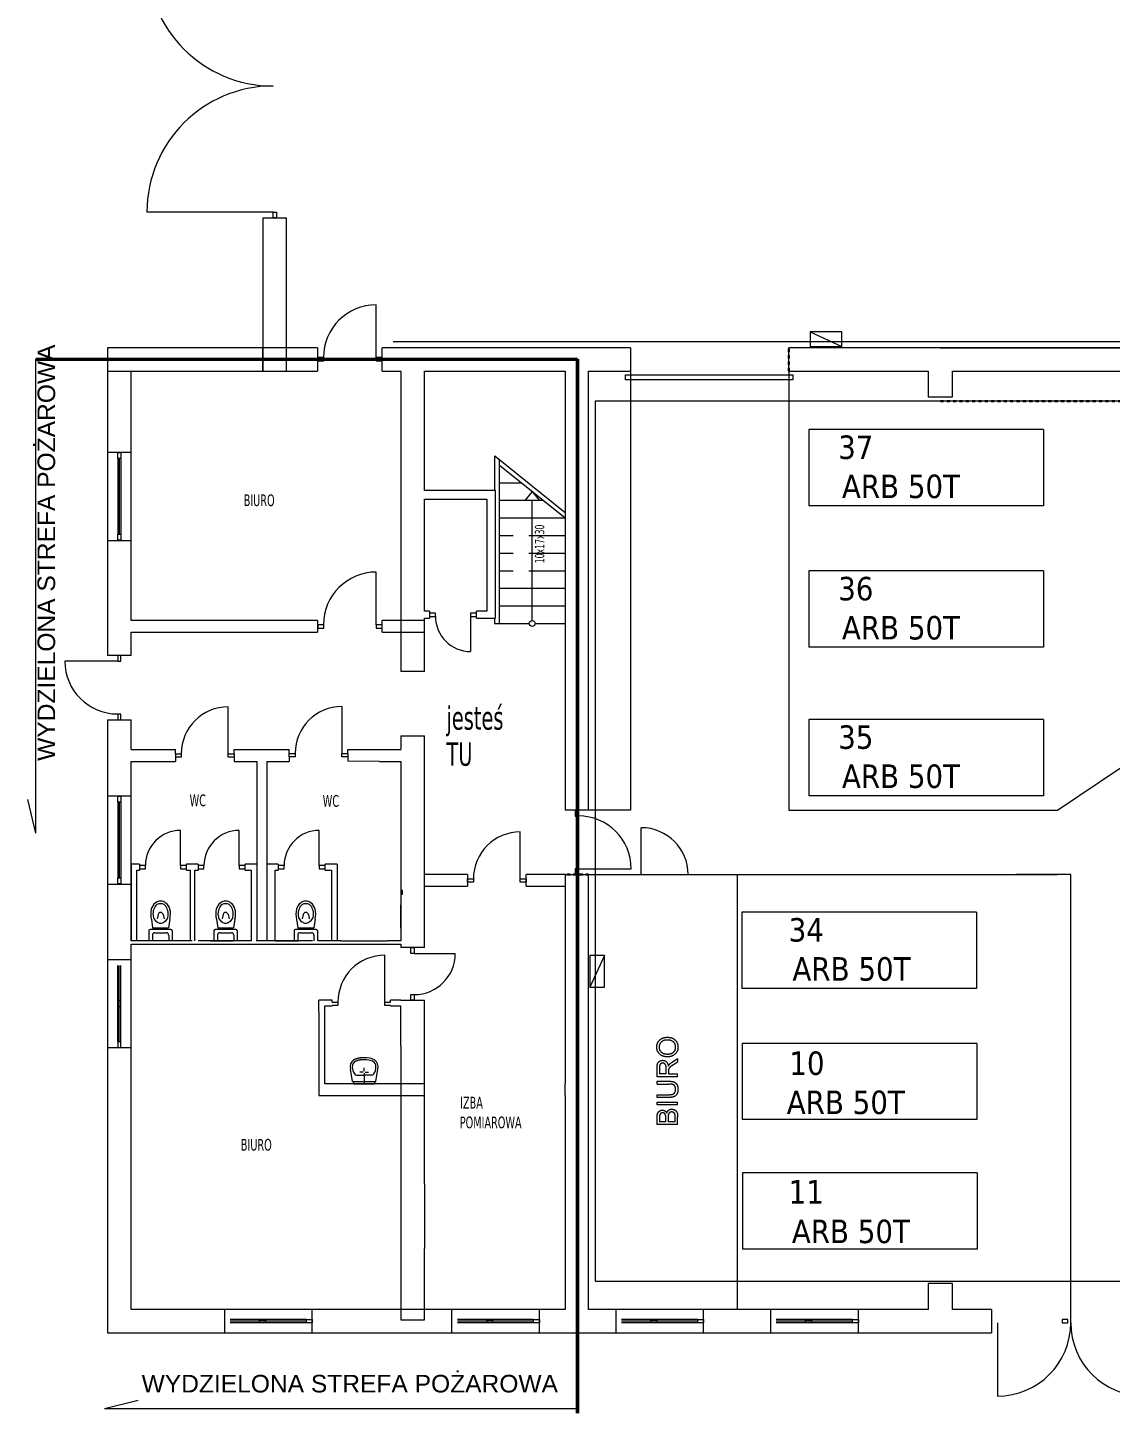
# Model space of a CAD drawing. Header units: millimetres. Extents: x 0 to 134522, y -47271 to 15049.
# Drawn here: x 53461 to 71924, y -47271 to -23643 of the extents above; entities that cross this region are included whole.
import ezdxf

# ---------------------------------------------------------------- set-up
doc = ezdxf.new("R2010")
doc.units = ezdxf.units.MM
doc.header["$MEASUREMENT"] = 0
doc.linetypes.add('DASHED', pattern=[6, 3, -3])
doc.layers.add('Layer0000', color=7, linetype='Continuous', lineweight=20)

msp = doc.modelspace()

# ---------------------------------------------------------------- linework, layer by layer
at = {"layer": 'Layer0000', "color": 7, "linetype": 'Continuous', "lineweight": 20}
for p, q in [((57645, -26787), (55495, -26787)), ((57473, -26887), (57873, -26887)), ((57473, -26887), (57473, -29100)), ((57645, -26887), (57645, -26787)), ((57645, -26787), (57701, -26787)), ((57701, -26887), (57645, -26887)), ((57701, -26787), (57701, -26887)), ((57873, -29100), (57873, -26887)), ((59405, -29296), (59405, -28368)), ((57473, -29100), (54823, -29100)), ((54823, -29100), (54823, -29500)), ((57473, -29100), (54823, -29100)), ((54823, -29100), (54823, -29500)), ((57873, -29100), (57473, -29100)), ((57473, -29100), (57473, -29500)), ((57473, -29500), (57473, -29100)), ((57873, -29500), (57873, -29100)), ((58405, -29100), (57873, -29100)), ((58405, -29100), (58405, -29500)), ((58508, -29268), (58408, -29268)), ((58408, -29268), (58408, -29324)), ((58508, -29324), (58508, -29268)), ((59505, -29268), (59405, -29268)), ((59405, -29268), (59405, -29324)), ((63739, -29100), (59505, -29100)), ((59505, -29500), (59505, -29100)), ((59505, -29324), (59505, -29268)), ((63739, -29100), (63739, -29500)), ((66439, -29500), (66439, -29100)), ((91118, -29100), (66439, -29100)), ((54823, -29500), (54823, -30887)), ((54823, -29500), (57473, -29500)), ((55223, -30887), (55223, -29500)), ((55223, -29500), (57473, -29500)), ((57473, -29500), (57873, -29500)), ((57473, -29500), (58405, -29500)), ((58408, -29324), (58508, -29324)), ((59405, -29324), (59505, -29324)), ((59505, -29500), (59825, -29500)), ((59825, -29500), (59825, -33753)), ((60225, -31533), (60225, -29500)), ((60225, -29500), (62625, -29500)), ((62625, -29500), (62625, -36985)), ((63025, -36985), (63025, -29500)), ((63025, -29500), (63739, -29500)), ((66439, -29500), (68815, -29500)), ((68815, -29500), (68815, -29940)), ((69235, -29940), (69235, -29500)), ((69235, -29500), (74815, -29500)), ((63658, -29562), (66511, -29562)), ((63658, -29645), (63658, -29562)), ((66511, -29645), (63658, -29645)), ((66511, -29562), (66511, -29645)), ((68815, -29940), (69235, -29940)), ((55223, -30887), (54823, -30887)), ((54823, -30887), (54823, -32387)), ((54995, -30987, 600), (54995, -30887, 600)), ((54995, -30887, 600), (55051, -30887, 600)), ((55051, -30887, 600), (55051, -30987, 600)), ((55223, -32387), (55223, -30887)), ((61425, -30945), (62625, -31909)), ((61425, -31533), (61425, -30945)), ((55051, -30987, 600), (54995, -30987, 600)), ((54995, -30987, 600), (54995, -32287, 600)), ((55023, -30987, 600), (55023, -32287, 600)), ((55051, -30987, 600), (55051, -32287, 600)), ((61505, -33802), (61505, -31009)), ((61505, -31102), (62625, -32002)), ((61505, -31402), (61878, -31402)), ((61290, -31533), (60225, -31533)), ((61440, -31533), (61290, -31533)), ((61440, -33593), (61440, -31533)), ((62065, -31552), (61944, -31702)), ((62065, -31552), (62185, -31702)), ((60225, -31683), (61290, -31683)), ((60225, -33593), (60225, -31683)), ((61290, -31683), (61290, -33593)), ((61505, -31702), (62252, -31702)), ((62065, -33752), (62065, -31702)), ((61505, -32002), (62065, -32002)), ((62005, -32002), (62625, -32002)), ((54995, -32382, 600), (54995, -32282, 600)), ((54995, -32282, 600), (55051, -32282, 600)), ((55051, -32282, 600), (55051, -32382, 600)), ((61505, -32302), (61738, -32302)), ((62005, -32302), (62625, -32302)), ((54823, -32387), (55223, -32387)), ((54823, -32387), (54823, -34346)), ((55051, -32382, 600), (54995, -32382, 600)), ((55223, -33753), (55223, -32387)), ((61505, -32602), (61738, -32602)), ((62005, -32602), (62625, -32602)), ((59405, -33825), (59405, -32925)), ((61505, -32902), (61738, -32902)), ((62005, -32902), (62625, -32902)), ((61505, -33202), (62625, -33202)), ((61505, -33502), (62625, -33502)), ((58405, -33753), (55223, -33753)), ((58405, -33753), (58405, -33953)), ((59505, -33953), (59505, -33753)), ((59825, -33753), (59505, -33753)), ((59825, -33753), (59825, -33953)), ((60225, -33753), (59825, -33753)), ((60315, -33593), (60225, -33593)), ((60225, -33713), (60315, -33713)), ((60225, -33753), (60225, -33713)), ((60225, -33953), (60225, -33753)), ((60225, -33953), (60225, -33753)), ((60315, -33593), (60315, -33713)), ((60415, -33625), (60315, -33625)), ((60315, -33625), (60315, -33681)), ((60315, -33681), (60415, -33681)), ((60415, -33681), (60415, -33625)), ((61115, -33625), (61015, -33625)), ((61015, -33625), (61015, -33681)), ((61015, -33681), (61015, -34281)), ((61015, -33681), (61115, -33681)), ((61115, -33713), (61115, -33593)), ((61290, -33593), (61115, -33593)), ((61115, -33681), (61115, -33625)), ((61115, -33713), (61440, -33713)), ((61425, -33802), (61425, -33713)), ((61440, -33713), (61440, -33593)), ((55223, -33953), (58405, -33953)), ((55223, -34346), (55223, -33953)), ((58508, -33825), (58408, -33825)), ((58408, -33825), (58408, -33881)), ((58408, -33881), (58508, -33881)), ((58508, -33881), (58508, -33825)), ((59505, -33825), (59405, -33825)), ((59405, -33825), (59405, -33881)), ((59405, -33881), (59505, -33881)), ((59505, -33881), (59505, -33825)), ((59505, -33953), (59825, -33953)), ((59825, -33953), (60225, -33953)), ((59825, -33953), (59825, -34619)), ((60225, -34619), (60225, -33953)), ((61421, -33802), (61581, -33802)), ((61505, -33802), (62015, -33802)), ((62115, -33802), (62625, -33802)), ((54995, -34446), (54095, -34446)), ((55223, -34346), (54823, -34346)), ((54995, -34346), (54995, -34446)), ((55051, -34346), (54995, -34346)), ((54995, -34446), (55051, -34446)), ((55051, -34446), (55051, -34346)), ((60225, -34619), (59825, -34619)), ((54995, -35347), (54995, -35447)), ((55051, -35347), (54995, -35347)), ((55051, -35447), (55051, -35347)), ((56880, -36024), (56880, -35224)), ((58821, -36018), (58821, -35218)), ((54823, -35446), (55223, -35446)), ((54823, -35446), (54823, -36748)), ((54995, -35447), (55051, -35447)), ((55223, -35954), (55223, -35446)), ((59825, -35719), (60225, -35719)), ((59825, -35719), (59825, -35954)), ((60225, -37243), (60225, -35719)), ((55223, -35954), (55980, -35954)), ((55980, -36024), (55980, -35954)), ((55980, -36024), (56080, -36024)), ((55980, -36024), (55980, -36154)), ((56080, -36080), (55980, -36080)), ((56080, -36024), (56080, -36080)), ((56879, -36080), (56879, -36024)), ((56879, -36024), (56979, -36024)), ((56979, -36080), (56879, -36080)), ((56979, -36024), (56979, -35954)), ((56979, -35954), (57921, -35954)), ((56979, -36024), (56979, -36154)), ((57921, -36018), (57921, -35950)), ((57921, -36018), (58021, -36018)), ((57921, -36074), (57921, -36018)), ((58021, -36074), (57921, -36074)), ((57921, -36074), (57921, -36150)), ((57921, -36150), (57921, -36154)), ((58021, -36018), (58021, -36074)), ((58820, -36074), (58820, -36018)), ((58820, -36018), (58920, -36018)), ((58920, -36074), (58820, -36074)), ((58920, -36018), (58920, -35950)), ((58920, -35950), (59459, -35954)), ((58920, -36018), (58920, -36074)), ((58920, -36074), (58920, -36150)), ((59459, -36154), (58920, -36150)), ((59459, -35954), (59825, -35954)), ((55223, -36748), (55223, -36154)), ((55223, -36154), (55980, -36154)), ((56979, -36154), (57373, -36154)), ((57373, -37909), (57373, -36154)), ((57541, -36154), (57541, -39213)), ((57541, -36154), (57921, -36154)), ((59459, -36154), (59825, -36154)), ((59825, -36154), (59825, -37243)), ((55223, -36748), (54823, -36748)), ((54823, -36748), (54823, -38248)), ((54995, -36848, 600), (54995, -36748, 600)), ((54995, -36748, 600), (55051, -36748, 600)), ((55051, -36848, 600), (54995, -36848, 600)), ((54995, -36848, 600), (54995, -38148, 600)), ((55023, -36848, 600), (55023, -38148, 600)), ((55051, -36748, 600), (55051, -36848, 600)), ((55051, -36848, 600), (55051, -38148, 600)), ((55223, -38248), (55223, -36748)), ((63025, -36985), (62625, -36985)), ((62853, -36986), (62797, -36986)), ((62797, -36986), (62797, -37086)), ((62797, -37086), (62853, -37086)), ((62853, -37086), (62853, -36986)), ((56067, -37931), (56067, -37331)), ((57067, -37931), (57067, -37331)), ((58434, -37931), (58434, -37331)), ((59825, -37243), (59825, -38143)), ((60225, -38143), (60225, -37243)), ((63925, -38085), (63925, -37285)), ((61862, -38157), (61862, -37357)), ((55223, -37909), (55223, -39213)), ((55323, -37909), (55223, -37909)), ((55367, -37909), (55323, -37909)), ((55323, -38009), (55367, -38009)), ((55323, -39213), (55323, -38009)), ((55367, -37909), (55367, -38009)), ((55467, -37931), (55367, -37931)), ((55367, -37931), (55367, -37987)), ((55367, -37987), (55467, -37987)), ((55467, -37987), (55467, -37931)), ((56167, -37931), (56067, -37931)), ((56067, -37931), (56067, -37987)), ((56067, -37987), (56167, -37987)), ((56167, -38009), (56167, -37909)), ((56367, -37909), (56167, -37909)), ((56167, -37987), (56167, -37931)), ((56167, -38009), (56233, -38009)), ((56233, -38009), (56233, -39213)), ((56313, -38009), (56367, -38009)), ((56313, -39213), (56313, -38009)), ((56367, -37909), (56367, -38009)), ((56467, -37931), (56367, -37931)), ((56367, -37931), (56367, -37987)), ((56367, -37987), (56467, -37987)), ((56467, -37987), (56467, -37931)), ((57167, -37931), (57067, -37931)), ((57067, -37931), (57067, -37987)), ((57067, -37987), (57167, -37987)), ((57167, -38009), (57167, -37909)), ((57273, -37909), (57167, -37909)), ((57167, -37987), (57167, -37931)), ((57167, -38009), (57273, -38009)), ((57373, -37909), (57273, -37909)), ((57273, -38009), (57273, -39213)), ((57373, -38358), (57373, -37909)), ((57734, -37909), (57541, -37909)), ((57680, -38009), (57734, -38009)), ((57680, -39213), (57680, -38009)), ((57734, -37909), (57734, -38009)), ((57834, -37931), (57734, -37931)), ((57734, -37931), (57734, -37987)), ((57734, -37987), (57834, -37987)), ((57834, -37987), (57834, -37931)), ((58534, -37931), (58434, -37931)), ((58434, -37931), (58434, -37987)), ((58434, -37987), (58534, -37987)), ((58534, -38009), (58534, -37909)), ((58640, -37909), (58534, -37909)), ((58534, -37987), (58534, -37931)), ((58534, -38009), (58640, -38009)), ((58740, -37909), (58640, -37909)), ((58640, -38009), (58640, -39213)), ((58740, -37909), (58740, -39213)), ((62853, -37985), (62797, -37985)), ((62797, -37985), (62797, -38085)), ((62853, -37985), (63753, -37985)), ((62853, -38085), (62853, -37985)), ((54823, -38248), (55223, -38248)), ((54823, -38248), (54823, -39536)), ((54995, -38242, 600), (54995, -38142, 600)), ((54995, -38142, 600), (55051, -38142, 600)), ((55051, -38242, 600), (54995, -38242, 600)), ((55051, -38142, 600), (55051, -38242, 600)), ((55223, -39213), (55223, -38248)), ((59825, -38143), (59825, -38358)), ((60962, -38085), (60225, -38085)), ((60225, -39331), (60225, -38143)), ((60962, -38085), (60962, -38285)), ((60962, -38157), (61062, -38157)), ((60962, -38213), (60962, -38157)), ((61062, -38213), (60962, -38213)), ((61062, -38157), (61062, -38213)), ((61861, -38157), (61961, -38157)), ((61861, -38213), (61861, -38157)), ((61961, -38213), (61861, -38213)), ((61961, -38157), (61961, -38213)), ((61962, -38285), (61962, -38085)), ((62625, -38085), (61962, -38085)), ((62625, -38085), (63025, -38085)), ((62625, -38085), (62625, -41653)), ((62797, -38085), (62853, -38085)), ((63025, -38085), (63925, -38085)), ((63025, -45500), (63025, -38085)), ((63025, -45500), (63025, -38085)), ((64725, -38085), (65558, -38085)), ((65558, -38085), (65558, -45500)), ((57373, -38418), (57373, -38358)), ((57373, -39213), (57373, -38418)), ((59825, -38358), (59825, -38418)), ((59852, -38358), (59825, -38358)), ((59825, -38418), (59852, -38418)), ((59825, -38418), (59825, -39213)), ((59852, -38418), (59852, -38358)), ((60225, -38285), (60962, -38285)), ((61962, -38285), (62625, -38285)), ((59825, -38997), (59825, -38599)), ((55569, -38844), (55591, -38992)), ((55683, -38765), (55667, -38838)), ((55771, -38765), (55786, -38838)), ((55885, -38844), (55862, -38992)), ((56678, -38844), (56701, -38992)), ((56792, -38765), (56777, -38838)), ((56880, -38765), (56896, -38838)), ((56994, -38844), (56972, -38992)), ((58045, -38844), (58068, -38992)), ((58159, -38765), (58143, -38838)), ((58247, -38765), (58263, -38838)), ((58361, -38844), (58338, -38992)), ((56266, -39213), (55223, -39213)), ((55528, -39044), (55528, -39213)), ((55903, -39022), (55550, -39022)), ((55589, -39118), (55588, -39213)), ((55591, -38992), (55862, -38992)), ((55626, -39078), (55634, -39078)), ((55634, -39078), (55819, -39078)), ((55827, -39078), (55819, -39078)), ((55865, -39118), (55865, -39213)), ((55926, -39044), (55926, -39213)), ((57276, -39213), (56366, -39213)), ((56570, -39213), (56968, -39213)), ((56637, -39044), (56637, -39213)), ((57013, -39022), (56660, -39022)), ((56698, -39118), (56698, -39213)), ((56701, -38992), (56972, -38992)), ((56735, -39078), (56744, -39078)), ((56744, -39078), (56929, -39078)), ((56937, -39078), (56929, -39078)), ((56974, -39118), (56974, -39213)), ((57035, -39044), (57035, -39213)), ((58316, -39213), (57356, -39213)), ((57680, -39213), (58078, -39213)), ((58004, -39044), (58004, -39213)), ((58379, -39022), (58027, -39022)), ((58065, -39118), (58065, -39213)), ((58068, -38992), (58338, -38992)), ((58102, -39078), (58110, -39078)), ((58110, -39078), (58296, -39078)), ((58304, -39078), (58296, -39078)), ((58341, -39118), (58341, -39213)), ((58402, -39044), (58402, -39213)), ((58798, -39213), (58416, -39213)), ((58798, -39213), (59598, -39213)), ((59029, -39213), (59198, -39213)), ((59825, -39213), (59598, -39213)), ((55223, -39536), (55223, -39273)), ((55223, -39273), (58798, -39273)), ((58798, -39273), (59598, -39273)), ((59598, -39273), (59825, -39273)), ((59825, -39273), (59825, -39331)), ((60225, -39331), (59825, -39331)), ((59997, -39431), (59997, -39331)), ((59997, -39331), (60053, -39331)), ((60053, -39431), (59997, -39431)), ((60053, -39331), (60053, -39431)), ((60053, -39431), (60753, -39431)), ((55223, -39536), (54823, -39536)), ((54823, -39536), (54823, -41036)), ((54995, -40936, 600), (54995, -39636, 600)), ((55023, -40936, 600), (55023, -39636, 600)), ((55051, -40936, 600), (55051, -39636, 600)), ((55223, -41036), (55223, -39536)), ((59551, -40260), (59551, -39460)), ((59997, -40228), (59997, -40128)), ((59997, -40128), (60053, -40128)), ((60053, -40128), (60053, -40228)), ((55051, -40236, 600), (54995, -40236, 600)), ((54995, -40236, 600), (54995, -40336, 600)), ((54995, -40336, 600), (55051, -40336, 600)), ((55051, -40336, 600), (55051, -40236, 600)), ((58426, -40424), (58426, -40228)), ((58651, -40228), (58426, -40228)), ((58526, -40424), (58526, -40324)), ((58526, -40324), (58651, -40324)), ((58651, -40260), (58651, -40228)), ((58651, -40260), (58751, -40260)), ((58751, -40316), (58651, -40316)), ((58651, -40316), (58651, -40324)), ((58751, -40260), (58751, -40316)), ((59550, -40316), (59550, -40260)), ((59550, -40260), (59650, -40260)), ((59650, -40316), (59550, -40316)), ((59650, -40260), (59650, -40228)), ((59825, -40228), (59650, -40228)), ((59650, -40316), (59650, -40324)), ((59650, -40324), (59825, -40324)), ((59825, -40228), (60225, -40228)), ((59825, -41007), (59825, -40324)), ((60053, -40228), (59997, -40228)), ((60225, -41007), (60225, -40228)), ((58426, -40424), (58426, -41653)), ((58526, -41653), (58526, -40424)), ((54823, -41036), (55223, -41036)), ((54823, -41036), (54823, -45900)), ((55051, -40936, 600), (54995, -40936, 600)), ((54995, -40936, 600), (54995, -41036, 600)), ((54995, -41036, 600), (55051, -41036, 600)), ((55051, -41036, 600), (55051, -40936, 600)), ((55223, -41653), (55223, -41036)), ((59825, -41007), (59825, -41653)), ((60225, -41653), (60225, -41007)), ((64450, -41284), (64545, -41223)), ((64545, -41281), (64472, -41328)), ((64545, -41223), (64545, -41281)), ((58997, -41616), (58964, -41401)), ((59067, -41507), (59198, -41507)), ((59180, -41454), (59124, -41454)), ((59198, -41437), (59198, -41380)), ((59198, -41471), (59198, -41653)), ((59329, -41507), (59198, -41507)), ((59215, -41454), (59272, -41454)), ((59398, -41616), (59431, -41401)), ((64195, -41532), (64195, -41376)), ((64545, -41532), (64195, -41532)), ((64234, -41374), (64234, -41485)), ((64349, -41485), (64234, -41485)), ((64349, -41485), (64349, -41386)), ((64389, -41431), (64389, -41485)), ((64389, -41485), (64545, -41485)), ((64545, -41532), (64545, -41485)), ((55223, -41853), (55223, -41653)), ((58426, -41653), (58426, -41853)), ((59825, -41653), (58526, -41653)), ((58997, -41616), (59398, -41616)), ((59019, -41616), (59019, -41653)), ((59019, -41653), (59376, -41653)), ((59376, -41616), (59376, -41653)), ((59825, -41653), (59825, -41853)), ((60225, -41653), (59825, -41653)), ((60225, -41853), (60225, -41653)), ((62625, -41853), (62625, -41653)), ((64195, -41656), (64195, -41609)), ((64195, -41609), (64397, -41609)), ((64195, -41656), (64397, -41656)), ((55223, -45500), (55223, -41853)), ((58426, -41853), (59825, -41853)), ((59825, -41853), (60225, -41853)), ((59825, -41853), (59825, -43359)), ((60225, -43359), (60225, -41853)), ((62625, -41853), (62625, -45500)), ((64195, -41885), (64195, -41838)), ((64195, -41838), (64397, -41838)), ((64397, -41885), (64195, -41885)), ((64195, -42013), (64195, -41967)), ((64195, -41967), (64545, -41967)), ((64545, -42013), (64195, -42013)), ((64545, -42013), (64545, -41967)), ((64195, -42349), (64195, -42218)), ((64236, -42233), (64236, -42303)), ((64342, -42303), (64342, -42227)), ((64383, -42222), (64383, -42303)), ((64504, -42303), (64504, -42216)), ((64545, -42349), (64545, -42216)), ((64545, -42349), (64195, -42349)), ((64342, -42303), (64236, -42303)), ((64504, -42303), (64383, -42303)), ((59825, -43359), (59825, -44459)), ((60225, -43359), (60225, -44459)), ((63025, -45500), (63025, -44240)), ((59825, -44459), (59825, -45500)), ((60225, -45500), (60225, -44459)), ((68815, -45060), (68815, -45500)), ((69235, -45060), (68815, -45060)), ((69235, -45500), (69235, -45060)), ((56814, -45500), (55223, -45500)), ((56814, -45500), (56814, -45900)), ((58314, -45500), (56814, -45500)), ((58314, -45900), (58314, -45500)), ((59825, -45500), (58314, -45500)), ((60225, -45500), (59825, -45500)), ((59825, -45500), (59825, -45680)), ((60225, -45680), (60225, -45500)), ((60688, -45500), (60225, -45500)), ((60688, -45500), (60688, -45900)), ((62188, -45500), (60688, -45500)), ((62188, -45900), (62188, -45500)), ((62625, -45500), (62188, -45500)), ((65558, -45500), (63025, -45500)), ((63488, -45500), (63025, -45500)), ((63488, -45500), (63488, -45900)), ((64988, -45500), (63488, -45500)), ((64988, -45900), (64988, -45500)), ((66128, -45500), (64988, -45500)), ((66128, -45500), (66128, -45900)), ((67628, -45500), (66128, -45500)), ((67628, -45900), (67628, -45500)), ((68815, -45500), (67628, -45500)), ((69900, -45500), (69235, -45500)), ((69900, -45500), (69900, -45900)), ((58214, -45672, 600), (56914, -45672, 600)), ((58214, -45700, 600), (56914, -45700, 600)), ((58214, -45728, 600), (56914, -45728, 600)), ((57414, -45728, 600), (57414, -45672, 600)), ((57414, -45672, 600), (57514, -45672, 600)), ((57514, -45728, 600), (57414, -45728, 600)), ((57514, -45672, 600), (57514, -45728, 600)), ((58214, -45728, 600), (58214, -45672, 600)), ((58214, -45672, 600), (58314, -45672, 600)), ((58314, -45728, 600), (58214, -45728, 600)), ((58314, -45672, 600), (58314, -45728, 600)), ((59825, -45680), (60225, -45680)), ((62088, -45672, 600), (60788, -45672, 600)), ((62088, -45700, 600), (60788, -45700, 600)), ((62088, -45728, 600), (60788, -45728, 600)), ((61288, -45728, 600), (61288, -45672, 600)), ((61288, -45672, 600), (61388, -45672, 600)), ((61388, -45728, 600), (61288, -45728, 600)), ((61388, -45672, 600), (61388, -45728, 600)), ((62088, -45728, 600), (62088, -45672, 600)), ((62088, -45672, 600), (62188, -45672, 600)), ((62188, -45728, 600), (62088, -45728, 600)), ((62188, -45672, 600), (62188, -45728, 600)), ((64888, -45672, 600), (63588, -45672, 600)), ((64888, -45700, 600), (63588, -45700, 600)), ((64888, -45728, 600), (63588, -45728, 600)), ((64088, -45728, 600), (64088, -45672, 600)), ((64088, -45672, 600), (64188, -45672, 600)), ((64188, -45728, 600), (64088, -45728, 600)), ((64188, -45672, 600), (64188, -45728, 600)), ((64888, -45728, 600), (64888, -45672, 600)), ((64888, -45672, 600), (64988, -45672, 600)), ((64988, -45728, 600), (64888, -45728, 600)), ((64988, -45672, 600), (64988, -45728, 600)), ((67528, -45672, 600), (66228, -45672, 600)), ((67528, -45700, 600), (66228, -45700, 600)), ((67528, -45728, 600), (66228, -45728, 600)), ((66728, -45728, 600), (66728, -45672, 600)), ((66728, -45672, 600), (66828, -45672, 600)), ((66828, -45728, 600), (66728, -45728, 600)), ((66828, -45672, 600), (66828, -45728, 600)), ((67528, -45728, 600), (67528, -45672, 600)), ((67528, -45672, 600), (67628, -45672, 600)), ((67628, -45728, 600), (67528, -45728, 600)), ((67628, -45672, 600), (67628, -45728, 600)), ((70000, -45728), (70000, -46978)), ((71200, -45672), (71100, -45672)), ((71100, -45672), (71100, -45728)), ((71100, -45728), (71200, -45728)), ((71200, -45728), (71200, -45672)), ((54823, -45900), (55223, -45900)), ((55223, -45900), (56814, -45900)), ((56814, -45900), (58314, -45900)), ((58314, -45900), (60688, -45900)), ((60688, -45900), (62188, -45900)), ((62188, -45900), (63488, -45900)), ((63488, -45900), (64988, -45900)), ((64988, -45900), (66128, -45900)), ((66128, -45900), (67628, -45900)), ((67628, -45900), (69900, -45900))]:
    msp.add_line(p, q, dxfattribs=at)
at = {"layer": 'Layer0000', "color": 5, "linetype": 'Continuous', "lineweight": 20, "true_color": 0x0000ff}
for p, q in [((92675, -29000), (59695, -29000)), ((69010, -30011), (63140, -30011)), ((63140, -30011), (63140, -45021)), ((111235, -30011), (69010, -30011)), ((63140, -45021), (69685, -45021)), ((69685, -45021), (116465, -45021))]:
    msp.add_line(p, q, dxfattribs=at)
at = {"layer": 'Layer0000', "color": 171, "linetype": 'Continuous', "lineweight": 5, "true_color": 0x8c8ceb}
for p, q in [((66805, -28829), (66805, -29079)), ((67345, -28829), (66805, -28829)), ((66805, -28829), (67345, -29079)), ((67345, -29079), (67345, -28829)), ((66805, -29079), (67345, -29079)), ((63296, -39464), (63046, -39464)), ((63046, -39464), (63046, -40004)), ((63296, -39464), (63046, -40004)), ((63296, -40004), (63296, -39464)), ((63046, -40004), (63296, -40004))]:
    msp.add_line(p, q, dxfattribs=at)
at = {"layer": 'Layer0000', "color": 7, "linetype": 'Continuous', "lineweight": 5}
for p, q in [((73381, -29000), (67989, -29000)), ((53599, -37376), (53599, -29294)), ((63161, -29100), (59825, -29100)), ((69025, -29100), (80950, -29100)), ((63739, -29500), (63739, -36985)), ((66439, -29500), (66439, -36985)), ((70785, -30496), (66785, -30496)), ((66785, -30496), (66785, -31796)), ((70785, -30496), (70785, -31796)), ((70785, -31796), (66785, -31796)), ((70785, -31796), (66785, -31796)), ((70785, -32907), (66785, -32907)), ((66785, -32907), (66785, -34207)), ((70785, -32907), (70785, -34207)), ((70785, -34207), (66785, -34207)), ((70785, -34207), (66785, -34207)), ((70785, -35439), (66785, -35439)), ((66785, -35439), (66785, -36739)), ((70785, -35439), (70785, -36739)), ((71025, -36985), (72783, -35799)), ((53599, -37376), (53461, -36804)), ((70785, -36739), (66785, -36739)), ((70785, -36739), (67025, -36739)), ((63739, -36985), (63025, -36985)), ((66439, -36985), (71025, -36985)), ((63025, -38085), (71025, -38085)), ((71250, -38085), (70315, -38085)), ((71250, -45728), (71250, -38085)), ((65641, -38726), (65641, -40026)), ((69641, -38726), (65641, -38726)), ((69641, -38726), (69641, -40026)), ((69641, -40026), (65641, -40026)), ((65645, -40963), (65645, -42263)), ((69645, -40963), (65645, -40963)), ((69645, -40963), (69645, -42263)), ((69645, -42263), (65645, -42263)), ((65652, -43170), (65652, -44470)), ((69652, -43170), (65652, -43170)), ((69652, -43170), (69652, -44470)), ((69652, -44470), (65652, -44470)), ((54773, -47187), (55345, -47048)), ((54773, -47187), (62855, -47187))]:
    msp.add_line(p, q, dxfattribs=at)
at = {"layer": 'Layer0000', "color": 7, "linetype": 'Continuous', "lineweight": 50}
for p, q in [((53599, -29300), (62837, -29294)), ((62837, -29294), (62837, -47271))]:
    msp.add_line(p, q, dxfattribs=at)
at = {"layer": 'Layer0000', "color": 1, "linetype": 'DASHED', "lineweight": 30, "true_color": 0xff0000}
for p, q in [((66439, -29500), (66439, -29100)), ((62625, -38085), (63025, -38085))]:
    msp.add_line(p, q, dxfattribs=at)
at = {"layer": 'Layer0000', "color": 6, "linetype": 'DASHED', "lineweight": 30, "true_color": 0xff00ff}
msp.add_line((111235, -30011), (69010, -30011), dxfattribs=at)
at = {"layer": 'Layer0000', "color": 7, "linetype": 'Continuous', "lineweight": 20}
msp.add_circle((62065, -33802), 50, dxfattribs=at)
for centre, radius, start, end in [((57645, -22487), 2150, 180, 270), ((57645, -26787), 2150, 90, 180), ((59405, -29268), 900, 90, 180), ((59405, -33825), 900, 90, 180), ((61015, -33681), 600, 180, 270), ((54995, -34446), 900, 180, 270), ((56880, -36024), 800, 90, 180), ((58821, -36018), 800, 90, 180), ((62853, -37985), 900, 0, 90), ((56067, -37931), 600, 90, 180), ((57067, -37931), 600, 90, 180), ((58434, -37931), 600, 90, 180), ((63925, -38085), 800, 0, 90), ((61862, -38157), 800, 90, 180), ((55962, -38755), 404, 168.5085, 192.8403), ((55746, -38718), 184, 126.5057, 166.3583), ((55799, -38752), 203, 157.3269, 188.0091), ((55753, -38715), 147, 126.7059, 163.7143), ((55727, -38679), 142, 90, 129.6641), ((55727, -38715), 133, 90, 117.6049), ((55727, -38775), 44.9, 12.2582, 167.7425), ((55727, -38679), 142, 50.3359, 90), ((55727, -38715), 133, 62.3951, 90), ((55700, -38715), 147, 16.2857, 53.2941), ((55708, -38718), 184, 13.6417, 53.4943), ((55654, -38752), 203, 351.9908, 22.6731), ((55491, -38755), 404, 347.1597, 11.4915), ((57072, -38755), 404, 168.5085, 192.8403), ((56855, -38718), 184, 126.5057, 166.3583), ((56908, -38752), 203, 157.3269, 188.0091), ((56862, -38715), 147, 126.7059, 163.7143), ((56836, -38679), 142, 90, 129.6641), ((56836, -38715), 133, 90, 117.6049), ((56836, -38775), 44.9, 12.2582, 167.7425), ((56836, -38679), 142, 50.3359, 90), ((56836, -38715), 133, 62.3951, 90), ((56810, -38715), 147, 16.2857, 53.2941), ((56817, -38718), 184, 13.6417, 53.4943), ((56764, -38752), 203, 351.9908, 22.6731), ((56601, -38755), 404, 347.1597, 11.4915), ((58439, -38755), 404, 168.5085, 192.8403), ((58222, -38718), 184, 126.5057, 166.3583), ((58275, -38752), 203, 157.3269, 188.0091), ((58229, -38715), 147, 126.7059, 163.7143), ((58203, -38679), 142, 90, 129.6641), ((58203, -38715), 133, 90, 117.6049), ((58203, -38775), 44.9, 12.2582, 167.7425), ((58203, -38679), 142, 50.3359, 90), ((58203, -38715), 133, 62.3951, 90), ((58177, -38715), 147, 16.2857, 53.2941), ((58184, -38718), 184, 13.6417, 53.4943), ((58131, -38752), 203, 351.9908, 22.6731), ((57968, -38755), 404, 347.1597, 11.4915), ((55725, -38778), 127, 181.1368, 243.375), ((55733, -38806), 107, 232.8619, 265.8103), ((55721, -38806), 107, 274.1897, 307.1381), ((55729, -38778), 127, 296.6249, 358.8631), ((56834, -38778), 127, 181.1368, 243.375), ((56842, -38806), 107, 232.8619, 265.8103), ((56830, -38806), 107, 274.1897, 307.1381), ((56838, -38778), 127, 296.6249, 358.8631), ((58201, -38778), 127, 181.1368, 243.375), ((58209, -38806), 107, 232.8619, 265.8103), ((58197, -38806), 107, 274.1897, 307.1381), ((58205, -38778), 127, 296.6249, 358.8631), ((55550, -39044), 22.4, 90, 180), ((55626, -39115), 37.4, 90, 184.3307), ((55827, -39115), 37.4, 355.6693, 90), ((55903, -39044), 22.4, 0, 90), ((56660, -39044), 22.4, 90, 180), ((56735, -39115), 37.4, 90, 184.3307), ((56937, -39115), 37.4, 355.6693, 90), ((57013, -39044), 22.4, 0, 90), ((58027, -39044), 22.4, 90, 180), ((58102, -39115), 37.4, 90, 184.3307), ((58304, -39115), 37.4, 355.6693, 90), ((58379, -39044), 22.4, 0, 90), ((60053, -39431), 700, 270, 0), ((59551, -40260), 800, 90, 180), ((59101, -41362), 142, 124.9528, 196.1384), ((59089, -41355), 94.1, 111.597, 185.9463), ((59207, -41605), 397, 64.8057, 91.3143), ((59215, -41566), 323, 67.019, 93.0306), ((59306, -41355), 94.1, 354.0538, 68.4025), ((59295, -41362), 142, 343.8617, 55.0471), ((59179, -41370), 184, 178.4458, 217.8615), ((59075, -41462), 46.1, 206.561, 259.4703), ((59320, -41462), 46.1, 280.5297, 333.4385), ((59216, -41370), 184, 322.1385, 1.5543), ((70000, -45728), 1250, 270, 0), ((72500, -45728), 1250, 180, 270)]:
    msp.add_arc(centre, radius, start, end, dxfattribs=at)
for points, knots in [([(64189, -41026), (64189, -40977), (64235, -40899), (64318, -40859), (64370, -40859)], [0, 0, 0, 0.297819, 0.689659, 1, 1, 1]), ([(64370, -40859), (64424, -40859), (64508, -40901), (64551, -40980), (64551, -41026)], [0, 0, 0, 0.315893, 0.710145, 1, 1, 1]), ([(64374, -41193), (64287, -41193), (64189, -41100), (64189, -41026)], [0, 0, 0, 0.515161, 1, 1, 1]), ([(64370, -40906), (64327, -40906), (64264, -40935), (64229, -40991), (64229, -41025)], [0, 0, 0, 0.323101, 0.712239, 1, 1, 1]), ([(64229, -41025), (64229, -41075), (64296, -41145), (64375, -41145)], [0, 0, 0, 0.45396, 1, 1, 1]), ([(64511, -41026), (64511, -40974), (64438, -40906), (64370, -40906)], [0, 0, 0, 0.476094, 1, 1, 1]), ([(64551, -41026), (64551, -41075), (64503, -41153), (64420, -41193), (64374, -41193)], [0, 0, 0, 0.304762, 0.701359, 1, 1, 1]), ([(64375, -41145), (64438, -41145), (64511, -41077), (64511, -41026)], [0, 0, 0, 0.519015, 1, 1, 1]), ([(64195, -41376), (64195, -41330), (64214, -41281), (64262, -41252), (64290, -41252)], [0, 0, 0, 0.339118, 0.709523, 1, 1, 1]), ([(64290, -41299), (64266, -41299), (64234, -41336), (64234, -41374)], [0, 0, 0, 0.45602, 1, 1, 1]), ([(64290, -41252), (64328, -41252), (64379, -41300), (64386, -41350)], [0, 0, 0, 0.470243, 1, 1, 1]), ([(64349, -41386), (64349, -41354), (64336, -41318), (64307, -41299), (64290, -41299)], [0, 0, 0, 0.360791, 0.735092, 1, 1, 1]), ([(64472, -41328), (64441, -41348), (64407, -41374), (64394, -41395), (64391, -41406)], [0, 0, 0, 0.4372, 0.804545, 1, 1, 1]), ([(64397, -41609), (64450, -41609), (64512, -41633), (64551, -41696), (64551, -41746)], [0, 0, 0, 0.311147, 0.676305, 1, 1, 1]), ([(64509, -41750), (64509, -41699), (64463, -41656), (64397, -41656)], [0, 0, 0, 0.469666, 1, 1, 1]), ([(64551, -41746), (64551, -41795), (64517, -41858), (64453, -41885), (64397, -41885)], [0, 0, 0, 0.311543, 0.675864, 1, 1, 1]), ([(64397, -41838), (64442, -41838), (64486, -41821), (64509, -41780), (64509, -41750)], [0, 0, 0, 0.349589, 0.706279, 1, 1, 1]), ([(64195, -42218), (64195, -42178), (64216, -42129), (64260, -42102), (64284, -42102)], [0, 0, 0, 0.339428, 0.722267, 1, 1, 1]), ([(64290, -42147), (64272, -42147), (64246, -42164), (64236, -42195), (64236, -42233)], [0, 0, 0, 0.266592, 0.61582, 1, 1, 1]), ([(64284, -42102), (64307, -42102), (64346, -42126), (64359, -42151)], [0, 0, 0, 0.482517, 1, 1, 1]), ([(64338, -42183), (64333, -42165), (64308, -42147), (64290, -42147)], [0, 0, 0, 0.500242, 1, 1, 1]), ([(64359, -42151), (64368, -42119), (64413, -42085), (64443, -42085)], [0, 0, 0, 0.507171, 1, 1, 1]), ([(64443, -42133), (64424, -42133), (64395, -42153), (64383, -42188), (64383, -42222)], [0, 0, 0, 0.276163, 0.642477, 1, 1, 1]), ([(64443, -42085), (64468, -42085), (64510, -42106), (64533, -42136), (64545, -42182), (64545, -42216)], [0, 0, 0, 0.221457, 0.484958, 0.749856, 1, 1, 1]), ([(64502, -42184), (64499, -42168), (64486, -42147), (64460, -42133), (64443, -42133)], [0, 0, 0, 0.293288, 0.676973, 1, 1, 1])]:
    msp.add_open_spline(points, degree=2, knots=knots, dxfattribs=at)
for points, weights in [([(59198, -41208), (59104, -41206), (59019, -41245)], [1, 0.973362281155, 1]), ([(59198, -41243), (59123, -41239), (59054, -41268)], [1, 0.974347729562, 1])]:
    msp.add_rational_spline(points, weights, degree=2, dxfattribs=at)
for points in [[(64386, -41350), (64394, -41332), (64403, -41322)], [(64403, -41322), (64422, -41302), (64450, -41284)], [(64391, -41406), (64389, -41414), (64389, -41431)], [(64342, -42227), (64342, -42196), (64338, -42183)], [(64504, -42216), (64504, -42193), (64502, -42184)]]:
    msp.add_open_spline(points, degree=2, dxfattribs=at)

# ---------------------------------------------------------------- texts
at = {"layer": 'Layer0000', "color": 7, "linetype": 'Continuous', "lineweight": -3, "attachment_point": 1, "rotation": 90}
for s, insert, char_height in [('\\pxsm0.625;\\T1;\\W1;{\\l\\fArial|b0;WYDZIELONA STREFA POŻAROWA}', (53628, -36146), 300), ('\\pxsm0.625;\\T1;\\W0.699999988079071;{\\l\\fTahoma|b0;10x17x30}', (62110, -32777), 160)]:
    msp.add_mtext(s, dxfattribs=dict(at, insert=insert, char_height=char_height))
at = {"layer": 'Layer0000', "color": 7, "linetype": 'Continuous', "lineweight": -3, "attachment_point": 1}
for s, insert, char_height in [('\\pxsm0.625;\\T1;\\W1;{\\l\\fTahoma|b0;37}', (67283, -30597), 400), ('\\pxsm0.625;\\T1;\\W1;{\\l\\fTahoma|b0;ARB 50T}', (67347, -31264), 400), ('\\pxsm0.625;\\T1;\\W0.699999988079071;{\\l\\fTahoma|b0;BIURO}', (57144, -31601), 200), ('\\pxsm0.625;\\T1;\\W1;{\\l\\fTahoma|b0;36}', (67283, -33008), 400), ('\\pxsm0.625;\\T1;\\W1;{\\l\\fTahoma|b0;ARB 50T}', (67347, -33675), 400), ('\\pxsm0.625;\\T1;\\W0.699999988079071;{\\l\\fTahoma|b0;jesteś}', (60602, -35213), 400), ('\\pxsm0.625;\\T1;\\W1;{\\l\\fTahoma|b0;35}', (67283, -35540), 400), ('\\pxsm0.625;\\T1;\\W0.699999988079071;{\\l\\fTahoma|b0;TU}', (60602, -35829), 400), ('\\pxsm0.625;\\T1;\\W1;{\\l\\fTahoma|b0;ARB 50T}', (67347, -36207), 400), ('\\pxsm0.625;\\T1;\\W0.699999988079071;{\\l\\fTahoma|b0;WC}', (56222, -36718), 200), ('\\pxsm0.625;\\T1;\\W0.699999988079071;{\\l\\fTahoma|b0;WC}', (58492, -36728), 200), ('\\pxsm0.625;\\T1;\\W1;{\\l\\fTahoma|b0;34}', (66439, -38827), 400), ('\\pxsm0.625;\\T1;\\W1;{\\l\\fTahoma|b0;ARB 50T}', (66503, -39493), 400), ('\\pxsm0.625;\\T1;\\W1;{\\l\\fTahoma|b0;10}', (66450, -41101), 400), ('\\pxsm0.625;\\T1;\\W1;{\\l\\fTahoma|b0;ARB 50T}', (66406, -41768), 400), ('\\pxsm0.625;\\T1;\\W0.699999988079071;{\\l\\fTahoma|b0;IZBA}', (60835, -41874), 200), ('\\pxsm0.625;\\T1;\\W0.699999988079071;{\\l\\fTahoma|b0;POMIAROWA}', (60829, -42211), 200), ('\\pxsm0.625;\\T1;\\W0.699999988079071;{\\l\\fTahoma|b0;BIURO}', (57095, -42592), 200), ('\\pxsm0.625;\\T1;\\W1;{\\l\\fTahoma|b0;11}', (66437, -43295), 400), ('\\pxsm0.625;\\T1;\\W1;{\\l\\fTahoma|b0;ARB 50T}', (66493, -43969), 400), ('\\pxsm0.625;\\T1;\\W1;{\\l\\fArial|b0;WYDZIELONA STREFA POŻAROWA}', (55403, -46616), 300)]:
    msp.add_mtext(s, dxfattribs=dict(at, insert=insert, char_height=char_height))

doc.saveas('drawing.dxf')
